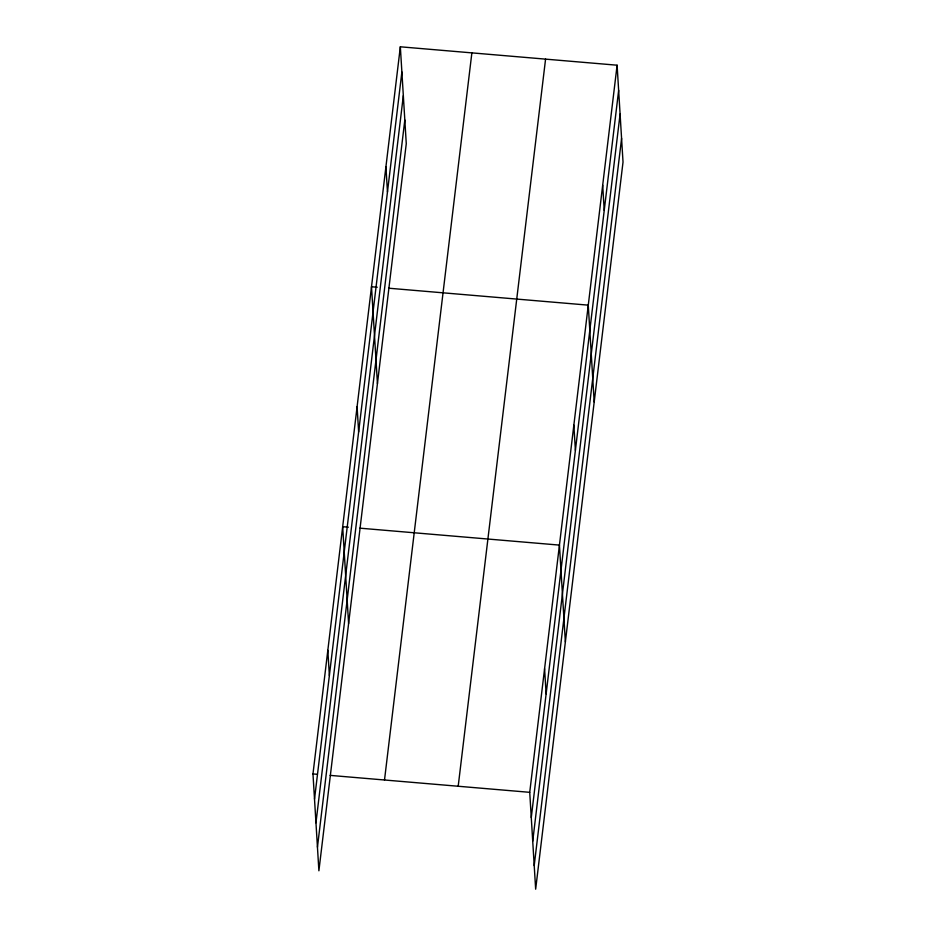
<?xml version="1.0" encoding="UTF-8"?>
<svg xmlns="http://www.w3.org/2000/svg" width="936" height="936" viewBox="0 0 936 936"><rect width="100%" height="100%" fill="white"/><g stroke="black" fill="none" stroke-linecap="round" stroke-linejoin="round"><path stroke-width="1.4" d="M400.339 46.8L406.271 143.676L318.895 870.796L312.975 773.932L400.339 46.8L617.105 65.204L623.025 162.068L535.661 889.2L529.729 792.324L617.105 65.204M314.519 799.133L401.883 72.013M315.959 822.791L403.334 95.659M317.456 847.15L404.82 120.03M384.509 780.004L471.873 52.872M458.195 786.252L545.571 59.132M531.274 817.537L618.649 90.406M532.724 841.183L620.088 114.063M534.21 865.554L621.586 138.423M377.231 287.235L371.51 286.755L377.442 383.631M388.674 288.206L588.264 305.148L594.196 402.024M348.403 527.19L342.681 526.699L348.601 623.575M359.845 528.161L559.435 545.103L565.367 641.979M312.975 773.932L317.269 774.294M330.139 775.382L529.729 792.324M602.69 185.176L604.223 210.389M573.85 425.131L575.394 450.333M544.588 668.713L546.121 693.927M385.925 166.772L387.469 191.985M357.096 406.727L358.64 431.941M327.822 650.321L329.367 675.523"/></g></svg>
